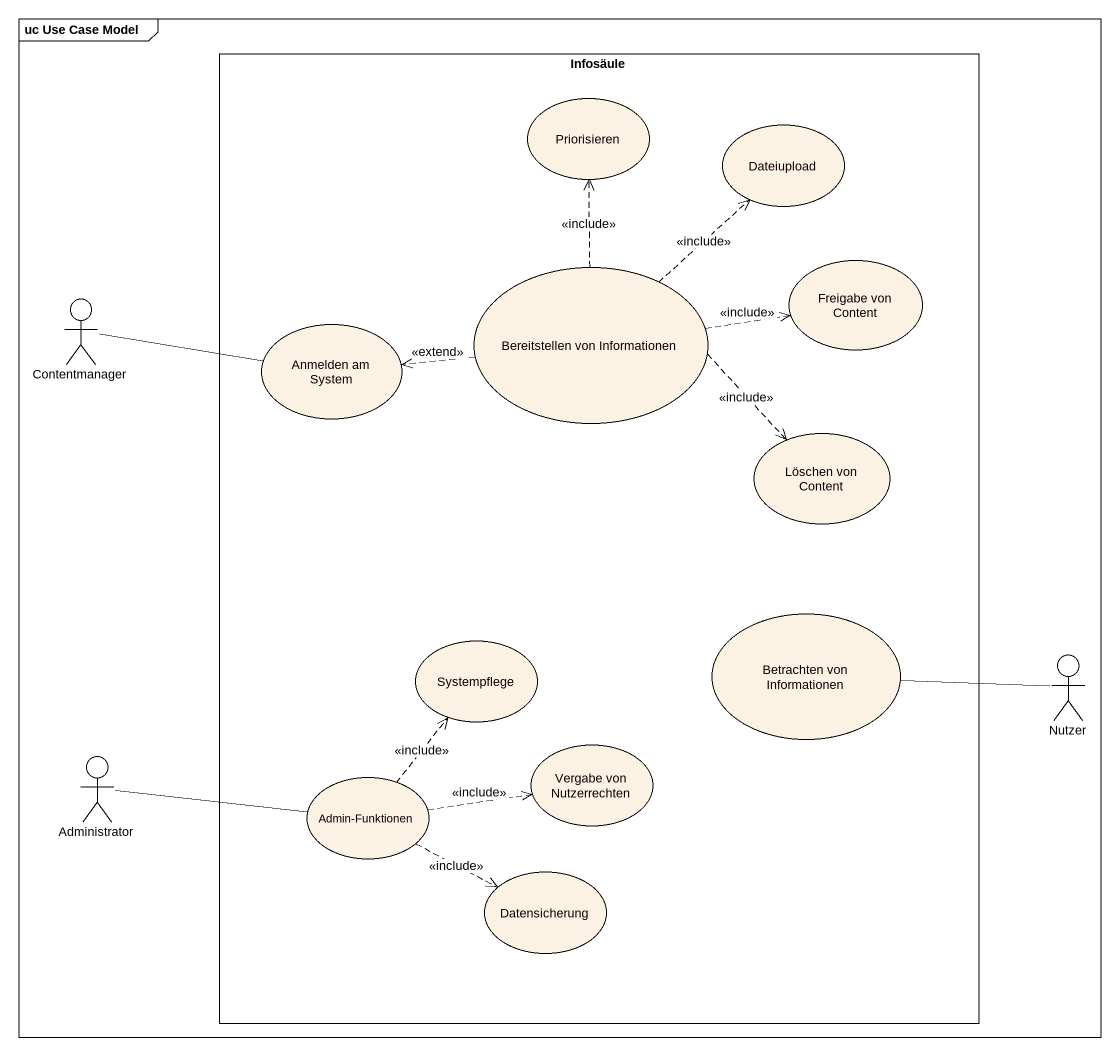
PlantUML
@startuml
mainframe uc Use Case Model
rectangle Infosäule {
  usecase Priorisieren
  usecase Dateiupload
  usecase "Bereitstellen von Informationen" as Bereitstellen_von
  usecase "Freigabe von Content" as Freigabe_von_Content
  usecase "Anmelden am System" as Anmelden_am_System
  usecase "Löschen von Content" as Löschen_von_Content
  usecase "Betrachten von Informationen" as Betrachten_von_Informationen
  usecase Systempflege
  usecase "Admin-Funktionen" as Admin_Funktionen
  usecase "Vergabe von Nutzerrechten" as Vergabe_von_Nutzerrechten
  usecase Datensicherung
}
actor Contentmanager
actor Nutzer
actor Administrator
Bereitstellen_von .up.> Priorisieren : <<include>>
Bereitstellen_von .up.> Dateiupload : <<include>>
Bereitstellen_von .right.> Freigabe_von_Content : <<include>>
Bereitstellen_von .left.> Anmelden_am_System : <<extend>>
Bereitstellen_von .right.> Löschen_von_Content : <<include>>
Contentmanager -right- Anmelden_am_System
Nutzer -left- Betrachten_von_Informationen
Administrator -right- Admin_Funktionen
Admin_Funktionen .up.> Systempflege : <<include>>
Admin_Funktionen .right.> Vergabe_von_Nutzerrechten : <<include>>
Admin_Funktionen .right.> Datensicherung : <<include>>
@enduml
